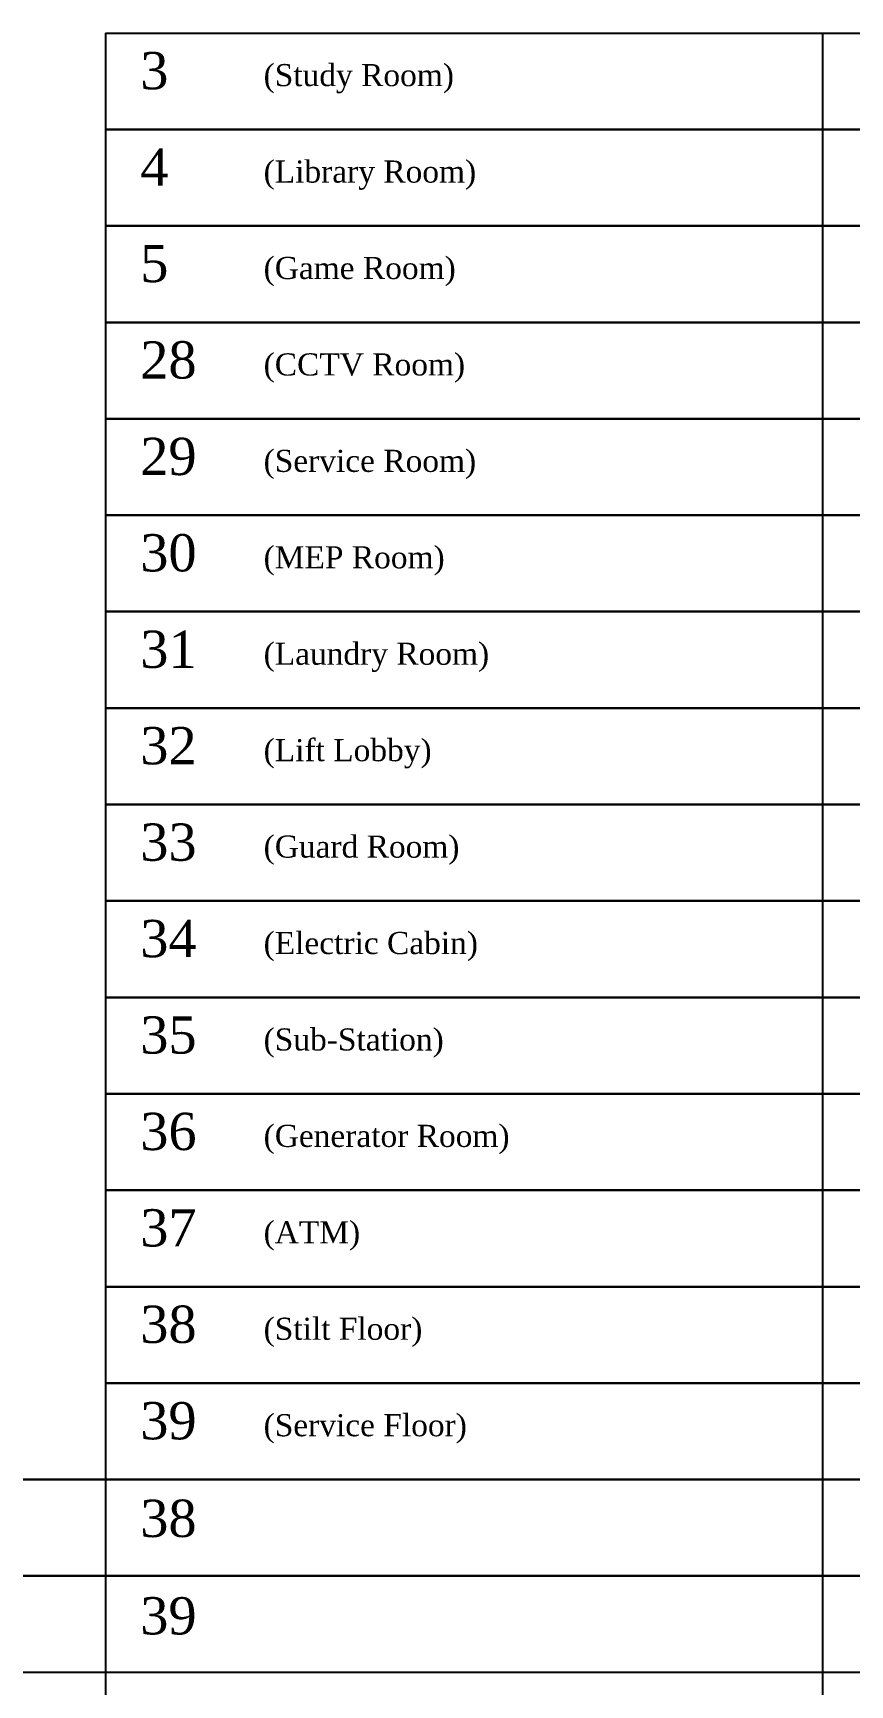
# Model space of a CAD drawing. Header units: millimetres. Extents: x -9481 to -9286, y 28723 to 28853.
# Drawn here: x -9462.12 to -9457.71, y 28753.51 to 28762.42 of the extents above; entities that cross this region are included whole.
import ezdxf

# ---------------------------------------------------------------- set-up
doc = ezdxf.new("R2010")
doc.units = ezdxf.units.MM
doc.linetypes.add('CONTINULUS', pattern=[0])
doc.styles.add('MtXpl_Georgia', font='georgiab.ttf')

msp = doc.modelspace()

# ---------------------------------------------------------------- linework, layer by layer
for p, q in [((-9461.7318, 28762.4245), (-9461.7318, 28761.9024)), ((-9457.8622, 28762.4245), (-9457.8622, 28761.9039)), ((-9461.7318, 28761.9039), (-9461.7318, 28761.3817)), ((-9457.8622, 28761.9039), (-9457.8622, 28761.3832)), ((-9461.7318, 28761.3832), (-9461.7318, 28760.8611)), ((-9457.8622, 28761.3832), (-9457.8622, 28760.8626)), ((-9461.7318, 28760.8626), (-9461.7318, 28760.3404)), ((-9457.8622, 28760.8626), (-9457.8622, 28760.3419)), ((-9461.7318, 28760.3419), (-9461.7318, 28759.8198)), ((-9457.8622, 28760.3419), (-9457.8622, 28759.8213)), ((-9461.7318, 28759.8213), (-9461.7318, 28759.2991)), ((-9457.8622, 28759.8213), (-9457.8622, 28759.3006)), ((-9461.7318, 28759.3006), (-9461.7318, 28758.7785)), ((-9457.8622, 28759.3006), (-9457.8622, 28758.78)), ((-9461.7318, 28758.78), (-9461.7318, 28758.2578)), ((-9457.8622, 28758.78), (-9457.8622, 28758.2593)), ((-9461.7318, 28758.2593), (-9461.7318, 28757.7372)), ((-9457.8622, 28758.2593), (-9457.8622, 28757.7387)), ((-9461.7318, 28757.7387), (-9461.7318, 28757.2166)), ((-9457.8622, 28757.7387), (-9457.8622, 28757.2181)), ((-9461.7318, 28757.2181), (-9461.7318, 28756.6959)), ((-9457.8622, 28757.2181), (-9457.8622, 28756.6974)), ((-9461.7318, 28756.6974), (-9461.7318, 28756.1753)), ((-9457.8622, 28756.6974), (-9457.8622, 28756.1768)), ((-9461.7318, 28756.1768), (-9461.7318, 28755.6546)), ((-9457.8622, 28756.1768), (-9457.8622, 28755.6561)), ((-9461.7318, 28755.6561), (-9461.7318, 28755.134)), ((-9457.8622, 28755.6561), (-9457.8622, 28755.1355)), ((-9461.7318, 28755.1355), (-9461.7318, 28754.6133)), ((-9457.8622, 28755.1355), (-9457.8622, 28754.6148)), ((-9461.7318, 28754.6148), (-9461.7318, 28754.0927)), ((-9457.8622, 28754.6148), (-9457.8622, 28754.0942)), ((-9461.7318, 28754.0942), (-9461.7318, 28751.4894)), ((-9457.8622, 28754.0942), (-9457.8622, 28751.4894))]:
    msp.add_line(p, q)
for points in [[(-9461.7318, 28762.4245), (-9442.23, 28762.4245), (-9442.23, 28761.9039), (-9461.7318, 28761.9039)], [(-9461.7318, 28761.9039), (-9442.23, 28761.9039), (-9442.23, 28761.3832), (-9461.7318, 28761.3832)], [(-9461.7318, 28761.3832), (-9442.23, 28761.3832), (-9442.23, 28760.8626), (-9461.7318, 28760.8626)], [(-9461.7318, 28760.8626), (-9442.23, 28760.8626), (-9442.23, 28760.3419), (-9461.7318, 28760.3419)], [(-9461.7318, 28760.3419), (-9442.23, 28760.3419), (-9442.23, 28759.8213), (-9461.7318, 28759.8213)], [(-9461.7318, 28759.8213), (-9442.23, 28759.8213), (-9442.23, 28759.3006), (-9461.7318, 28759.3006)], [(-9461.7318, 28759.3006), (-9442.23, 28759.3006), (-9442.23, 28758.78), (-9461.7318, 28758.78)], [(-9461.7318, 28758.78), (-9442.23, 28758.78), (-9442.23, 28758.2593), (-9461.7318, 28758.2593)], [(-9461.7318, 28758.2593), (-9442.23, 28758.2593), (-9442.23, 28757.7387), (-9461.7318, 28757.7387)], [(-9461.7318, 28757.7387), (-9442.23, 28757.7387), (-9442.23, 28757.2181), (-9461.7318, 28757.2181)], [(-9461.7318, 28757.2181), (-9442.23, 28757.2181), (-9442.23, 28756.6974), (-9461.7318, 28756.6974)], [(-9461.7318, 28756.6974), (-9442.23, 28756.6974), (-9442.23, 28756.1768), (-9461.7318, 28756.1768)], [(-9461.7318, 28756.1768), (-9442.23, 28756.1768), (-9442.23, 28755.6561), (-9461.7318, 28755.6561)], [(-9461.7318, 28755.6561), (-9442.23, 28755.6561), (-9442.23, 28755.1355), (-9461.7318, 28755.1355)], [(-9461.7318, 28755.1355), (-9442.23, 28755.1355), (-9442.23, 28754.6148), (-9481.2579, 28754.6148), (-9481.2579, 28755.1355), (-9481.2579, 28755.1355)]]:
    msp.add_lwpolyline(points)
for points in [[(-9481.2579, 28754.6148), (-9442.23, 28754.6148), (-9442.23, 28754.0942), (-9481.2579, 28754.0942), (-9481.2579, 28754.6148)], [(-9481.2579, 28754.0942), (-9442.23, 28754.0942), (-9442.23, 28753.5735), (-9481.2579, 28753.5735), (-9481.2579, 28754.0942)]]:
    msp.add_lwpolyline(points, close=True)

# ---------------------------------------------------------------- texts
at = {"linetype": 'CONTINULUS', "style": 'MtXpl_Georgia'}
for s, height, p in [('3', 0.2012, (-9461.5434, 28762.121)), ('(Study Room)', 0.119406, (-9460.8778, 28762.1377)), ('4', 0.2012, (-9461.5434, 28761.6004)), ('(Library Room)', 0.119406, (-9460.8778, 28761.617)), ('5', 0.2012, (-9461.5434, 28761.0797)), ('(Game Room)', 0.119406, (-9460.8778, 28761.0964)), ('28', 0.20122, (-9461.5434, 28760.5591)), ('(CCTV Room)', 0.119406, (-9460.8778, 28760.5757)), ('29', 0.20122, (-9461.5434, 28760.0384)), ('(Service Room)', 0.119406, (-9460.8778, 28760.0551)), ('30', 0.20122, (-9461.5434, 28759.5178)), ('(MEP Room)', 0.11941, (-9460.8778, 28759.5345)), ('31', 0.20122, (-9461.5434, 28758.9971)), ('(Laundry Room)', 0.119406, (-9460.8778, 28759.0138)), ('32', 0.20122, (-9461.5434, 28758.4765)), ('(Lift Lobby)', 0.119406, (-9460.8778, 28758.4932)), ('33', 0.20122, (-9461.5434, 28757.9558)), ('(Guard Room)', 0.119406, (-9460.8778, 28757.9725)), ('34', 0.20122, (-9461.5434, 28757.4352)), ('(Electric Cabin)', 0.119406, (-9460.8778, 28757.4519)), ('35', 0.20122, (-9461.5434, 28756.9145)), ('(Sub-Station)', 0.119406, (-9460.8778, 28756.9312)), ('36', 0.20122, (-9461.5434, 28756.3939)), ('(Generator Room)', 0.119406, (-9460.8778, 28756.4106)), ('37', 0.20122, (-9461.5434, 28755.8732)), ('(ATM)', 0.11941, (-9460.8778, 28755.8899)), ('38', 0.20122, (-9461.5434, 28755.3526)), ('(Stilt Floor)', 0.119406, (-9460.8778, 28755.3693)), ('39', 0.20122, (-9461.5434, 28754.832)), ('(Service Floor)', 0.119406, (-9460.8778, 28754.8486)), ('38', 0.20122, (-9461.5434, 28754.3048)), ('39', 0.20122, (-9461.5434, 28753.7787))]:
    msp.add_text(s, height=height, dxfattribs=at).set_placement(p)

doc.saveas('drawing.dxf')
